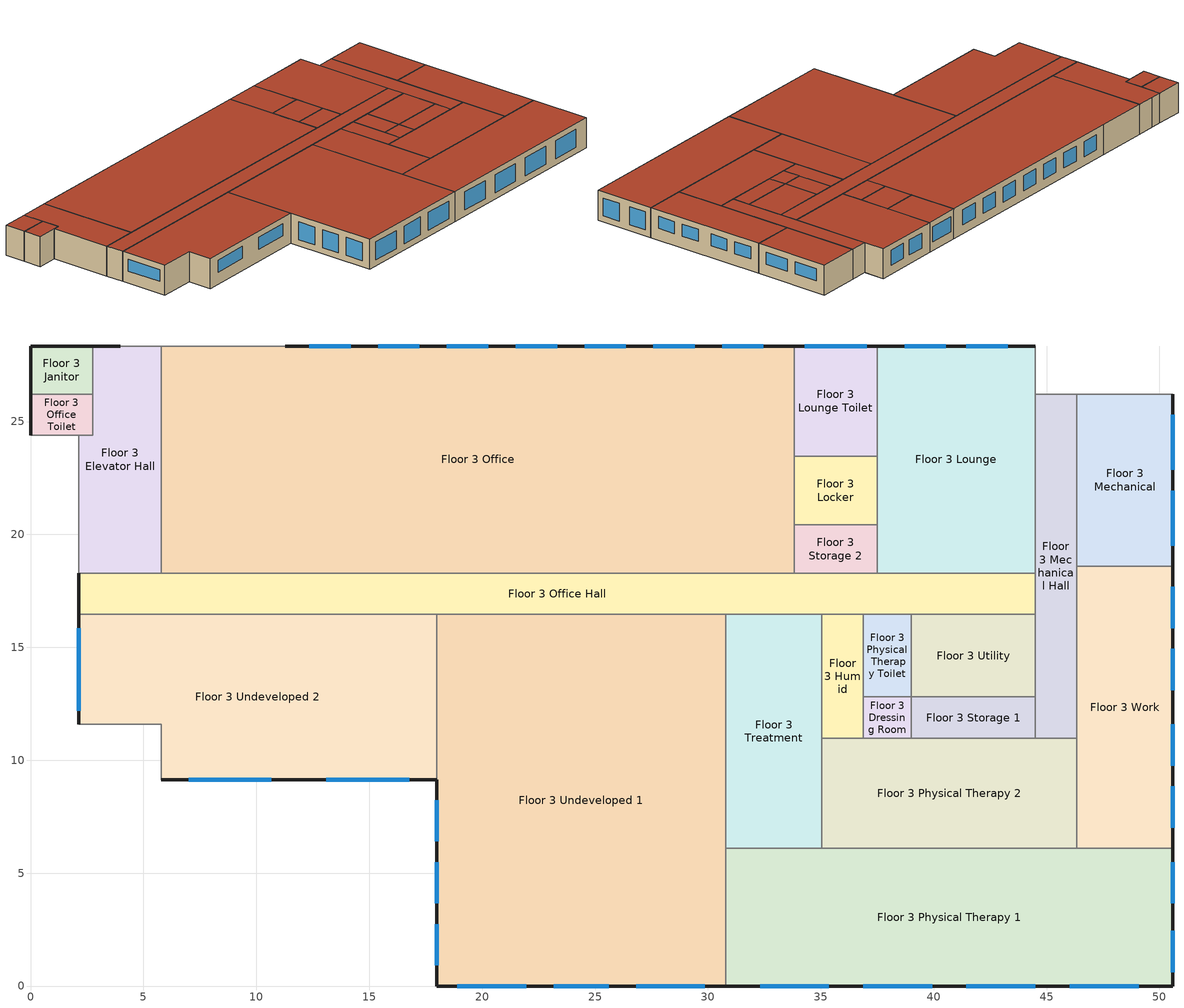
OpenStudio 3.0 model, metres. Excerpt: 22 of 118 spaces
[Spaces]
Floor 3 Dressing Room
 floor adiabatic (INT-FLOOR-TOPSIDE): 39.01,12.8 39.01,10.97 36.88,10.97 36.88,12.8 z6.1
 wall adiabatic (int-walls): 36.88,12.8 36.88,10.97 39.01,10.97 39.01,12.8 36.88,12.8 z6.1:9.14
 roof outside (IEAD Non-res Roof): 39.01,10.97 39.01,12.8 36.88,12.8 36.88,10.97 z9.14
Floor 3 Office Hall
 floor adiabatic (INT-FLOOR-TOPSIDE): 44.5,18.29 44.5,16.46 2.13,16.46 2.13,18.29 z6.1
 wall outside (Steel Frame Non-res Ext Wall): 2.13,18.29 2.13,16.46 z6.1:9.14
 wall adiabatic (int-walls): 2.13,16.46 44.5,16.46 44.5,18.29 2.13,18.29 z6.1:9.14
 roof outside (IEAD Non-res Roof): 44.5,16.46 44.5,18.29 2.13,18.29 2.13,16.46 z9.14
Floor 3 Lounge
 floor adiabatic (INT-FLOOR-TOPSIDE): 44.5,28.35 44.5,18.29 37.49,18.29 37.49,28.35 z6.1
 wall outside (Steel Frame Non-res Ext Wall): 44.5,28.35 37.49,28.35 z6.1:9.14
 wall adiabatic (int-walls): 37.49,28.35 37.49,18.29 44.5,18.29 44.5,26.21 z6.1:9.14
 wall to NE Stair (int-walls): 44.5,26.21 44.5,28.35 z6.1:9.14
 window (Window Non-res Fixed): 43.28,28.35 41.45,28.35 / 40.54,28.35 38.71,28.35 z7.01:8.53
 roof outside (IEAD Non-res Roof): 44.5,18.29 44.5,28.35 37.49,28.35 37.49,18.29 z9.14
Floor 3 Utility
 floor adiabatic (INT-FLOOR-TOPSIDE): 44.5,16.46 44.5,12.8 39.01,12.8 39.01,16.46 z6.1
 wall adiabatic (int-walls): 44.5,16.46 39.01,16.46 39.01,12.8 44.5,12.8 44.5,16.46 z6.1:9.14
 roof outside (IEAD Non-res Roof): 44.5,12.8 44.5,16.46 39.01,16.46 39.01,12.8 z9.14
Floor 3 Undeveloped 1
 floor adiabatic (INT-FLOOR-TOPSIDE): 30.78,16.46 30.78,0 17.98,0 17.98,16.46 z6.1
 wall outside (Steel Frame Non-res Ext Wall): 17.98,9.14 17.98,0 30.78,0 z6.1:9.14
 wall adiabatic (int-walls): 30.78,0 30.78,16.46 17.98,16.46 17.98,9.14 z6.1:9.14
 window (Window Non-res Fixed): 17.98,5.49 17.98,3.66 / 23.16,0 25.6,0 / 18.9,0 21.95,0 / 17.98,8.23 17.98,6.4 / 26.82,0 29.87,0 / 17.98,2.74 17.98,0.91 z6.71:8.53
 roof outside (IEAD Non-res Roof): 30.78,0 30.78,16.46 17.98,16.46 17.98,0 z9.14
Floor 3 Storage 1
 floor adiabatic (INT-FLOOR-TOPSIDE): 44.5,12.8 44.5,10.97 39.01,10.97 39.01,12.8 z6.1
 wall adiabatic (int-walls): 39.01,12.8 39.01,10.97 44.5,10.97 44.5,12.8 39.01,12.8 z6.1:9.14
 roof outside (IEAD Non-res Roof): 44.5,10.97 44.5,12.8 39.01,12.8 39.01,10.97 z9.14
Floor 3 Undeveloped 2
 floor adiabatic (INT-FLOOR-TOPSIDE): 17.98,16.46 17.98,9.14 5.79,9.14 5.79,11.58 2.13,11.58 2.13,16.46 z6.1
 wall outside (Steel Frame Non-res Ext Wall): 5.79,9.14 17.98,9.14 / 2.13,16.46 2.13,11.58 z6.1:9.14
 wall adiabatic (int-walls): 17.98,9.14 17.98,16.46 2.13,16.46 z6.1:9.14
 wall to SW Stair (int-walls): 2.13,11.58 5.79,11.58 5.79,9.14 z6.1:9.14
 window (Window Non-res Fixed): 13.11,9.14 16.76,9.14 / 2.13,15.85 2.13,12.19 / 7.01,9.14 10.67,9.14 z7.32:8.53
 roof outside (IEAD Non-res Roof): 17.98,9.14 17.98,16.46 2.13,16.46 2.13,11.58 5.79,11.58 5.79,9.14 z9.14
Floor 3 Janitor
 floor adiabatic (INT-FLOOR-TOPSIDE): 2.74,28.35 2.74,26.21 0,26.21 0,28.35 z6.1
 wall outside (Steel Frame Non-res Ext Wall): 2.74,28.35 0,28.35 0,26.21 z6.1:9.14
 wall adiabatic (int-walls): 0,26.21 2.74,26.21 2.74,28.35 z6.1:9.14
 roof outside (IEAD Non-res Roof): 2.74,26.21 2.74,28.35 0,28.35 0,26.21 z9.14
Floor 3 Mechanical
 floor adiabatic (INT-FLOOR-TOPSIDE): 50.6,26.21 50.6,18.59 46.33,18.59 46.33,26.21 z6.1
 wall outside (Steel Frame Non-res Ext Wall): 50.6,18.59 50.6,26.21 z6.1:9.14
 wall adiabatic (int-walls): 46.33,26.21 46.33,18.59 50.6,18.59 z6.1:9.14
 wall to NE Stair (int-walls): 50.6,26.21 46.33,26.21 z6.1:9.14
 window (Window Non-res Fixed): 50.6,19.51 50.6,21.95 / 50.6,22.86 50.6,25.3 z7.32:8.53
 roof outside (IEAD Non-res Roof): 50.6,18.59 50.6,26.21 46.33,26.21 46.33,18.59 z9.14
Floor 3 Storage 2
 floor adiabatic (INT-FLOOR-TOPSIDE): 37.49,20.42 37.49,18.29 33.83,18.29 33.83,20.42 z6.1
 wall adiabatic (int-walls): 37.49,20.42 33.83,20.42 33.83,18.29 37.49,18.29 37.49,20.42 z6.1:9.14
 roof outside (IEAD Non-res Roof): 37.49,18.29 37.49,20.42 33.83,20.42 33.83,18.29 z9.14
Floor 3 Elevator Hall
 floor adiabatic (INT-FLOOR-TOPSIDE): 5.79,28.35 5.79,18.29 2.13,18.29 2.13,24.38 2.74,24.38 2.74,28.35 z6.1
 wall outside (Steel Frame Non-res Ext Wall): 3.96,28.35 2.74,28.35 z6.1:9.14
 wall adiabatic (int-walls): 2.13,18.29 5.79,18.29 5.79,28.35 / 2.74,28.35 2.74,24.38 2.13,24.38 z6.1:9.14
 wall to NW Stair (int-walls): 5.79,28.35 3.96,28.35 z6.1:9.14
 wall to NW Elevator (int-walls): 2.13,24.38 2.13,18.29 z6.1:9.14
 roof outside (IEAD Non-res Roof): 5.79,18.29 5.79,28.35 2.74,28.35 2.74,24.38 2.13,24.38 2.13,18.29 z9.14
Floor 3 Humid
 floor adiabatic (INT-FLOOR-TOPSIDE): 36.88,16.46 36.88,10.97 35.05,10.97 35.05,16.46 z6.1
 wall adiabatic (int-walls): 35.05,16.46 35.05,10.97 36.88,10.97 36.88,16.46 35.05,16.46 z6.1:9.14
 roof outside (IEAD Non-res Roof): 36.88,10.97 36.88,16.46 35.05,16.46 35.05,10.97 z9.14
Floor 3 Treatment
 floor adiabatic (INT-FLOOR-TOPSIDE): 35.05,16.46 35.05,6.1 30.78,6.1 30.78,16.46 z6.1
 wall adiabatic (int-walls): 35.05,6.1 35.05,10.97 35.05,16.46 30.78,16.46 30.78,6.1 35.05,6.1 z6.1:9.14
 roof outside (IEAD Non-res Roof): 35.05,6.1 35.05,16.46 30.78,16.46 30.78,6.1 z9.14
Floor 3 Physical Therapy 2
 floor adiabatic (INT-FLOOR-TOPSIDE): 46.33,10.97 46.33,6.1 35.05,6.1 35.05,10.97 z6.1
 wall adiabatic (int-walls): 35.05,10.97 35.05,6.1 46.33,6.1 46.33,10.97 35.05,10.97 z6.1:9.14
 roof outside (IEAD Non-res Roof): 46.33,6.1 46.33,10.97 35.05,10.97 35.05,6.1 z9.14
Floor 3 Office
 floor adiabatic (INT-FLOOR-TOPSIDE): 33.83,28.35 33.83,18.29 5.79,18.29 5.79,28.35 z6.1
 wall outside (Steel Frame Non-res Ext Wall): 33.83,28.35 11.28,28.35 z6.1:9.14
 wall adiabatic (int-walls): 5.79,28.35 5.79,18.29 33.83,18.29 33.83,28.35 z6.1:9.14
 wall to NW Stair (int-walls): 11.28,28.35 5.79,28.35 z6.1:9.14
 window (Window Non-res Fixed): 17.22,28.35 15.39,28.35 / 26.37,28.35 24.54,28.35 / 14.17,28.35 12.34,28.35 / 32.46,28.35 30.63,28.35 / 29.41,28.35 27.58,28.35 / 20.27,28.35 18.44,28.35 / 23.32,28.35 21.49,28.35 z7.01:8.53
 roof outside (IEAD Non-res Roof): 33.83,18.29 33.83,28.35 5.79,28.35 5.79,18.29 z9.14
Floor 3 Mechanical Hall
 floor adiabatic (INT-FLOOR-TOPSIDE): 46.33,26.21 46.33,10.97 44.5,10.97 44.5,26.21 z6.1
 wall adiabatic (int-walls): 44.5,26.21 44.5,10.97 46.33,10.97 46.33,26.21 z6.1:9.14
 wall to NE Stair (int-walls): 46.33,26.21 44.5,26.21 z6.1:9.14
 roof outside (IEAD Non-res Roof): 46.33,10.97 46.33,26.21 44.5,26.21 44.5,10.97 z9.14
Floor 3 Work
 floor adiabatic (INT-FLOOR-TOPSIDE): 50.6,18.59 50.6,6.1 46.33,6.1 46.33,18.59 z6.1
 wall outside (Steel Frame Non-res Ext Wall): 50.6,6.1 50.6,18.59 z6.1:9.14
 wall adiabatic (int-walls): 50.6,18.59 46.33,18.59 46.33,6.1 50.6,6.1 z6.1:9.14
 window (Window Non-res Fixed): 50.6,9.75 50.6,11.58 / 50.6,15.85 50.6,17.68 / 50.6,13.11 50.6,14.94 / 50.6,7.01 50.6,8.84 z7.32:8.53
 roof outside (IEAD Non-res Roof): 50.6,6.1 50.6,18.59 46.33,18.59 46.33,6.1 z9.14
Floor 3 Physical Therapy 1
 floor adiabatic (INT-FLOOR-TOPSIDE): 50.6,6.1 50.6,0 30.78,0 30.78,6.1 z6.1
 wall outside (Steel Frame Non-res Ext Wall): 30.78,0 50.6,0 50.6,6.1 z6.1:9.14
 wall adiabatic (int-walls): 50.6,6.1 30.78,6.1 30.78,0 z6.1:9.14
 window (Window Non-res Fixed): 36.88,0 39.93,0 / 32.31,0 35.36,0 / 46.02,0 49.07,0 / 50.6,0.61 50.6,2.44 / 41.45,0 44.5,0 / 50.6,3.66 50.6,5.49 z6.71:8.53
 roof outside (IEAD Non-res Roof): 50.6,0 50.6,6.1 30.78,6.1 30.78,0 z9.14
Floor 3 Physical Therapy Toilet
 floor adiabatic (INT-FLOOR-TOPSIDE): 39.01,16.46 39.01,12.8 36.88,12.8 36.88,16.46 z6.1
 wall adiabatic (int-walls): 39.01,12.8 39.01,16.46 36.88,16.46 36.88,12.8 39.01,12.8 z6.1:9.14
 roof outside (IEAD Non-res Roof): 39.01,12.8 39.01,16.46 36.88,16.46 36.88,12.8 z9.14
Floor 3 Office Toilet
 floor adiabatic (INT-FLOOR-TOPSIDE): 2.74,26.21 2.74,24.38 0,24.38 0,26.21 z6.1
 wall outside (Steel Frame Non-res Ext Wall): 0,26.21 0,24.38 z6.1:9.14
 wall adiabatic (int-walls): 2.13,24.38 2.74,24.38 2.74,26.21 0,26.21 z6.1:9.14
 wall to NW Elevator (int-walls): 0,24.38 2.13,24.38 z6.1:9.14
 roof outside (IEAD Non-res Roof): 2.74,24.38 2.74,26.21 0,26.21 0,24.38 z9.14
Floor 3 Lounge Toilet
 floor adiabatic (INT-FLOOR-TOPSIDE): 37.49,28.35 37.49,23.47 33.83,23.47 33.83,28.35 z6.1
 wall outside (Steel Frame Non-res Ext Wall): 37.49,28.35 33.83,28.35 z6.1:9.14
 wall adiabatic (int-walls): 33.83,28.35 33.83,23.47 37.49,23.47 37.49,28.35 z6.1:9.14
 window (Window Non-res Fixed): 37.03,28.35 34.29,28.35 z7.01:8.53
 roof outside (IEAD Non-res Roof): 37.49,23.47 37.49,28.35 33.83,28.35 33.83,23.47 z9.14
Floor 3 Locker
 floor adiabatic (INT-FLOOR-TOPSIDE): 37.49,23.47 37.49,20.42 33.83,20.42 33.83,23.47 z6.1
 wall adiabatic (int-walls): 33.83,23.47 33.83,20.42 37.49,20.42 37.49,23.47 33.83,23.47 z6.1:9.14
 roof outside (IEAD Non-res Roof): 37.49,20.42 37.49,23.47 33.83,23.47 33.83,20.42 z9.14
[Site]
USA IL-CHICAGO-OHARE: Latitude {deg}=41.77; Longitude {deg}=-87.75; Time Zone {hr}=-6; Elevation {m}=190; Terrain=City
[Building]
Ref Bldg OutPatient New2004_v1.3_5.0: North Axis {deg}=0
[SizingPeriod:DesignDay] Barometric Pressure {Pa}=99063; Rain Indicator=0; Snow Indicator=0; Day of Month=21; Daylight Saving Time Indicator=0; Humidity Indicating Type=Wetbulb; Solar Model Indicator=ASHRAEClearSky
Name | Maximum Dry-Bulb Temperature {C} | Daily Dry-Bulb Temperature Range {deltaC} | Humidity Indicating Conditions at Maximum Dry-Bulb | Wind Speed {m/s} | Wind Direction {deg} | Sky Clearness | Month | Day Type
CHICAGO Ann Htg 99.6% Condns DB | -20.6 | 0 | -20.6 | 4.9 | 270 | 0 | 1 | WinterDesignDay
CHICAGO Ann Clg .4% Condns WB=>MDB | 31.2 | 10.7 | 25.5 | 5.3 | 230 | 1 | 7 | SummerDesignDay
[ClimateZones]
Climate Zone Institution Name 1=ASHRAE; Climate Zone Document Name 1=ANSI/ASHRAE Standard 169; Climate Zone Document Year 1=2006; Climate Zone Institution Name 2=CEC; Climate Zone Document Name 2=California Climate Zone Descriptions; Climate Zone Document Year 2=1995
[Construction]
Steel Frame Non-res Ext Wall: Wood Siding, Steel Frame NonRes Wall Insulation, 1/2IN Gypsum
int-walls: 1/2IN Gypsum, 1/2IN Gypsum
IEAD Non-res Roof: Roof Membrane, IEAD NonRes Roof Insulation, Metal Decking
INT-FLOOR-TOPSIDE: MAT-CC05 4 HW CONCRETE, CP02 CARPET PAD
Window Non-res Fixed: NonRes Fixed Assembly Window
InteriorFurnishings: Std Wood 6inch
[Material] Thermal Absorptance=0.9
Name | Roughness | Thickness {m} | Conductivity {W/m-K} | Density {kg/m3} | Specific Heat {J/kg-K} | Solar Absorptance | Visible Absorptance
Wood Siding | MediumSmooth | 0.01 | 0.11 | 544.62 | 1210 | 0.78 | 0.78
Steel Frame NonRes Wall Insulation | MediumRough | 0.0870565 | 0.049 | 265 | 836.8 | 0.7 | 0.7
1/2IN Gypsum | Smooth | 0.0127 | 0.16 | 784.9 | 830 | 0.92 | 0.92
Roof Membrane | VeryRough | 0.0095 | 0.16 | 1121.29 | 1460 | 0.7 | 0.7
IEAD NonRes Roof Insulation | MediumRough | 0.127339 | 0.049 | 265 | 836.8 | 0.7 | 0.7
Metal Decking | MediumSmooth | 0.0015 | 45.006 | 7680 | 418.4 | 0.7 | 0.3
MAT-CC05 4 HW CONCRETE | Rough | 0.1016 | 1.311 | 2240 | 836.8 | 0.7 | 0.7
Std Wood 6inch | MediumSmooth | 0.15 | 0.12 | 540 | 1210 | 0.7 | 0.7
[Material:NoMass]
CP02 CARPET PAD: Roughness=VeryRough; Thermal Resistance {m2-K/W}=0.2165; Thermal Absorptance=0.9; Solar Absorptance=0.7; Visible Absorptance=0.8
[WindowMaterial:SimpleGlazingSystem]
NonRes Fixed Assembly Window: U-Factor {W/m2-K}=3.23646; Solar Heat Gain Coefficient=0.39
[ThermalZone] Multiplier=1; Use Ideal Air Loads=No
Name | Thermostat
Floor 3 Physical Therapy 1 Thermal Zone | ThermostatSetpoint:DualSetpoint #1
Floor 3 Dressing Room Thermal Zone | ThermostatSetpoint:DualSetpoint #3
Floor 3 Office Hall Thermal Zone | ThermostatSetpoint:DualSetpoint #17
Floor 3 Lounge Thermal Zone | ThermostatSetpoint:DualSetpoint #35
Floor 3 Elevator Hall Thermal Zone | ThermostatSetpoint:DualSetpoint #77
Floor 3 Humid Thermal Zone | ThermostatSetpoint:DualSetpoint #78
Floor 3 Janitor Thermal Zone; Floor 3 Lounge Toilet Thermal Zone; Floor 3 Mechanical Thermal Zone; Floor 3 Office Toilet Thermal Zone; Floor 3 Physical Therapy Toilet Thermal Zone; Floor 3 Storage 1 Thermal Zone; Floor 3 Storage 2 Thermal Zone; Floor 3 Undeveloped 1 Thermal Zone; Floor 3 Undeveloped 2 Thermal Zone; Floor 3 Utility Thermal Zone
Floor 3 Locker Thermal Zone | ThermostatSetpoint:DualSetpoint #79
Floor 3 Mechanical Hall Thermal Zone | ThermostatSetpoint:DualSetpoint #80
Floor 3 Office Thermal Zone | ThermostatSetpoint:DualSetpoint #81
Floor 3 Physical Therapy 2 Thermal Zone | ThermostatSetpoint:DualSetpoint #82
Floor 3 Treatment Thermal Zone | ThermostatSetpoint:DualSetpoint #83
Floor 3 Work Thermal Zone | ThermostatSetpoint:DualSetpoint #84
[Space] Part of Total Floor Area=Yes
Name | Thermal Zone | Design Specification Outdoor Air Object
Floor 3 Physical Therapy 1 | Floor 3 Physical Therapy 1 Thermal Zone | SZ DSOA Floor 3 Physical Therapy 1
Floor 3 Dressing Room | Floor 3 Dressing Room Thermal Zone | SZ DSOA Floor 3 Dressing Room
Floor 3 Office Hall | Floor 3 Office Hall Thermal Zone | SZ DSOA Floor 3 Office Hall
Floor 3 Lounge | Floor 3 Lounge Thermal Zone | SZ DSOA Floor 3 Lounge
Floor 3 Elevator Hall | Floor 3 Elevator Hall Thermal Zone | SZ DSOA Floor 3 Elevator Hall
Floor 3 Humid | Floor 3 Humid Thermal Zone | SZ DSOA Floor 3 Humid
Floor 3 Janitor | Floor 3 Janitor Thermal Zone
Floor 3 Locker | Floor 3 Locker Thermal Zone | SZ DSOA Floor 3 Locker
Floor 3 Lounge Toilet | Floor 3 Lounge Toilet Thermal Zone
Floor 3 Mechanical | Floor 3 Mechanical Thermal Zone
Floor 3 Mechanical Hall | Floor 3 Mechanical Hall Thermal Zone | SZ DSOA Floor 3 Mechanical Hall
Floor 3 Office | Floor 3 Office Thermal Zone | SZ DSOA Floor 3 Office
Floor 3 Office Toilet | Floor 3 Office Toilet Thermal Zone
Floor 3 Physical Therapy 2 | Floor 3 Physical Therapy 2 Thermal Zone | SZ DSOA Floor 3 Physical Therapy 2
Floor 3 Physical Therapy Toilet | Floor 3 Physical Therapy Toilet Thermal Zone
Floor 3 Storage 1 | Floor 3 Storage 1 Thermal Zone
Floor 3 Storage 2 | Floor 3 Storage 2 Thermal Zone
Floor 3 Treatment | Floor 3 Treatment Thermal Zone | SZ DSOA Floor 3 Treatment
Floor 3 Undeveloped 1 | Floor 3 Undeveloped 1 Thermal Zone
Floor 3 Undeveloped 2 | Floor 3 Undeveloped 2 Thermal Zone
Floor 3 Utility | Floor 3 Utility Thermal Zone
Floor 3 Work | Floor 3 Work Thermal Zone | SZ DSOA Floor 3 Work
[ThermostatSetpoint:DualSetpoint] Heating Setpoint Temperature Schedule=HTGSETP_SCH; Cooling Setpoint Temperature Schedule=CLGSETP_SCH
ThermostatSetpoint:DualSetpoint #1; ThermostatSetpoint:DualSetpoint #3; ThermostatSetpoint:DualSetpoint #17; ThermostatSetpoint:DualSetpoint #35; ThermostatSetpoint:DualSetpoint #77; ThermostatSetpoint:DualSetpoint #78; ThermostatSetpoint:DualSetpoint #79; ThermostatSetpoint:DualSetpoint #80; ThermostatSetpoint:DualSetpoint #81; ThermostatSetpoint:DualSetpoint #82; ThermostatSetpoint:DualSetpoint #83; ThermostatSetpoint:DualSetpoint #84
[Lights:Definition] Design Level Calculation Method=Watts/Area; Fraction Radiant=0.7; Fraction Visible=0.2; Return Air Fraction=0; Return Air Fraction Calculated from Plenum Temperature=No
Name | Watts per Space Floor Area {W/m2}
Floor 3 Physical Therapy 1_Lights Definition; Floor 3 Janitor_Lights Definition; Floor 3 Lounge Toilet_Lights Definition; Floor 3 Mechanical_Lights Definition; Floor 3 Office Toilet_Lights Definition; Floor 3 Physical Therapy 2_Lights Definition; Floor 3 Physical Therapy Toilet_Lights Definition; Floor 3 Storage 1_Lights Definition; Floor 3 Storage 2_Lights Definition; Floor 3 Utility_Lights Definition | 9.69
Floor 3 Locker_Lights Definition; Floor 3 Lounge_Lights Definition | 8.61
Floor 3 Dressing Room_Lights Definition; Floor 3 Humid_Lights Definition; Floor 3 Office_Lights Definition; Floor 3 Work_Lights Definition | 11.84
Floor 3 Elevator Hall_Lights Definition; Floor 3 Mechanical Hall_Lights Definition; Floor 3 Office Hall_Lights Definition | 10.76
Floor 3 Treatment_Lights Definition | 16.15
[Lights] Schedule=BLDG_LIGHT_SCH; Fraction Replaceable=1
Name | Lights Definition | Space or SpaceType
Floor 3 Physical Therapy 1_Lights | Floor 3 Physical Therapy 1_Lights Definition | Floor 3 Physical Therapy 1
Floor 3 Locker_Lights | Floor 3 Locker_Lights Definition | Floor 3 Locker
Floor 3 Dressing Room_Lights | Floor 3 Dressing Room_Lights Definition | Floor 3 Dressing Room
Floor 3 Elevator Hall_Lights | Floor 3 Elevator Hall_Lights Definition | Floor 3 Elevator Hall
Floor 3 Humid_Lights | Floor 3 Humid_Lights Definition | Floor 3 Humid
Floor 3 Janitor_Lights | Floor 3 Janitor_Lights Definition | Floor 3 Janitor
Floor 3 Lounge Toilet_Lights | Floor 3 Lounge Toilet_Lights Definition | Floor 3 Lounge Toilet
Floor 3 Lounge_Lights | Floor 3 Lounge_Lights Definition | Floor 3 Lounge
Floor 3 Mechanical Hall_Lights | Floor 3 Mechanical Hall_Lights Definition | Floor 3 Mechanical Hall
Floor 3 Mechanical_Lights | Floor 3 Mechanical_Lights Definition | Floor 3 Mechanical
Floor 3 Office Hall_Lights | Floor 3 Office Hall_Lights Definition | Floor 3 Office Hall
Floor 3 Office Toilet_Lights | Floor 3 Office Toilet_Lights Definition | Floor 3 Office Toilet
Floor 3 Office_Lights | Floor 3 Office_Lights Definition | Floor 3 Office
Floor 3 Physical Therapy 2_Lights | Floor 3 Physical Therapy 2_Lights Definition | Floor 3 Physical Therapy 2
Floor 3 Physical Therapy Toilet_Lights | Floor 3 Physical Therapy Toilet_Lights Definition | Floor 3 Physical Therapy Toilet
Floor 3 Storage 1_Lights | Floor 3 Storage 1_Lights Definition | Floor 3 Storage 1
Floor 3 Storage 2_Lights | Floor 3 Storage 2_Lights Definition | Floor 3 Storage 2
Floor 3 Treatment_Lights | Floor 3 Treatment_Lights Definition | Floor 3 Treatment
Floor 3 Utility_Lights | Floor 3 Utility_Lights Definition | Floor 3 Utility
Floor 3 Work_Lights | Floor 3 Work_Lights Definition | Floor 3 Work
[DesignSpecification:OutdoorAir]
Name | Outdoor Air Flow per Person {m3/s-person} | Outdoor Air Flow per Floor Area {m3/s-m2}
SZ DSOA Floor 3 Dressing Room; SZ DSOA Floor 3 Humid; SZ DSOA Floor 3 Office; SZ DSOA Floor 3 Work | 0.01
SZ DSOA Floor 3 Elevator Hall; SZ DSOA Floor 3 Mechanical Hall; SZ DSOA Floor 3 Office Hall |  | 0.000254
SZ DSOA Floor 3 Locker; SZ DSOA Floor 3 Lounge; SZ DSOA Floor 3 Physical Therapy 1; SZ DSOA Floor 3 Physical Therapy 2 | 0.007079
SZ DSOA Floor 3 Treatment |  | 0.001524
[InternalMass:Definition] Construction=InteriorFurnishings; Design Level Calculation Method=SurfaceArea
Name | Surface Area {m2}
Floor 3 Physical Therapy Toilet Internal Mass Definition; Floor 3 Storage 2 Internal Mass Definition | 15.6077
Floor 3 Dressing Room Internal Mass Definition | 7.8039
Floor 3 Elevator Hall Internal Mass Definition | 68.7482
Floor 3 Humid Internal Mass Definition; Floor 3 Storage 1 Internal Mass Definition | 20.0671
Floor 3 Janitor Internal Mass Definition | 11.7058
Floor 3 Locker Internal Mass Definition | 22.2967
Floor 3 Lounge Internal Mass Definition | 141.0268
Floor 3 Lounge Toilet Internal Mass Definition | 35.6748
Floor 3 Mechanical Hall Internal Mass Definition | 55.7418
Floor 3 Mechanical Internal Mass Definition | 65.0321
Floor 3 Office Hall Internal Mass Definition | 154.9623
Floor 3 Office Internal Mass Definition | 564.1073
Floor 3 Office Toilet Internal Mass Definition | 10.0335
Floor 3 Physical Therapy 1 Internal Mass Definition | 241.5479
Floor 3 Physical Therapy 2 Internal Mass Definition | 109.9972
Floor 3 Treatment Internal Mass Definition | 88.4437
Floor 3 Undeveloped 1 Internal Mass Definition | 421.4082
Floor 3 Undeveloped 2 Internal Mass Definition | 214.0486
Floor 3 Utility Internal Mass Definition | 40.1341
Floor 3 Work Internal Mass Definition | 106.6527
[InternalMass] Multiplier=1
Name | Internal Mass Definition | Space or SpaceType
Floor 3 Physical Therapy Toilet Internal Mass | Floor 3 Physical Therapy Toilet Internal Mass Definition | Floor 3 Physical Therapy Toilet
Floor 3 Dressing Room Internal Mass | Floor 3 Dressing Room Internal Mass Definition | Floor 3 Dressing Room
Floor 3 Elevator Hall Internal Mass | Floor 3 Elevator Hall Internal Mass Definition | Floor 3 Elevator Hall
Floor 3 Humid Internal Mass | Floor 3 Humid Internal Mass Definition | Floor 3 Humid
Floor 3 Janitor Internal Mass | Floor 3 Janitor Internal Mass Definition | Floor 3 Janitor
Floor 3 Locker Internal Mass | Floor 3 Locker Internal Mass Definition | Floor 3 Locker
Floor 3 Lounge Internal Mass | Floor 3 Lounge Internal Mass Definition | Floor 3 Lounge
Floor 3 Lounge Toilet Internal Mass | Floor 3 Lounge Toilet Internal Mass Definition | Floor 3 Lounge Toilet
Floor 3 Mechanical Hall Internal Mass | Floor 3 Mechanical Hall Internal Mass Definition | Floor 3 Mechanical Hall
Floor 3 Mechanical Internal Mass | Floor 3 Mechanical Internal Mass Definition | Floor 3 Mechanical
Floor 3 Office Hall Internal Mass | Floor 3 Office Hall Internal Mass Definition | Floor 3 Office Hall
Floor 3 Office Internal Mass | Floor 3 Office Internal Mass Definition | Floor 3 Office
Floor 3 Office Toilet Internal Mass | Floor 3 Office Toilet Internal Mass Definition | Floor 3 Office Toilet
Floor 3 Physical Therapy 1 Internal Mass | Floor 3 Physical Therapy 1 Internal Mass Definition | Floor 3 Physical Therapy 1
Floor 3 Physical Therapy 2 Internal Mass | Floor 3 Physical Therapy 2 Internal Mass Definition | Floor 3 Physical Therapy 2
Floor 3 Storage 1 Internal Mass | Floor 3 Storage 1 Internal Mass Definition | Floor 3 Storage 1
Floor 3 Storage 2 Internal Mass | Floor 3 Storage 2 Internal Mass Definition | Floor 3 Storage 2
Floor 3 Treatment Internal Mass | Floor 3 Treatment Internal Mass Definition | Floor 3 Treatment
Floor 3 Undeveloped 1 Internal Mass | Floor 3 Undeveloped 1 Internal Mass Definition | Floor 3 Undeveloped 1
Floor 3 Undeveloped 2 Internal Mass | Floor 3 Undeveloped 2 Internal Mass Definition | Floor 3 Undeveloped 2
Floor 3 Utility Internal Mass | Floor 3 Utility Internal Mass Definition | Floor 3 Utility
Floor 3 Work Internal Mass | Floor 3 Work Internal Mass Definition | Floor 3 Work
[ElectricEquipment:Definition] Fraction Latent=0
Name | Design Level Calculation Method | Watts per Space Floor Area {W/m2} | Fraction Radiant | Fraction Lost | Design Level {W}
Floor 3 Locker_PlugMisc_Equip Definition; Floor 3 Lounge_PlugMisc_Equip Definition | Watts/Area | 32.29 | 0.5 | 0
Floor 3 Dressing Room_PlugMisc_Equip Definition; Floor 3 Humid_PlugMisc_Equip Definition; Floor 3 Office_PlugMisc_Equip Definition; Floor 3 Treatment_PlugMisc_Equip Definition; Floor 3 Work_PlugMisc_Equip Definition | Watts/Area | 11.84 | 0.5 | 0
Floor 3 Elevator Hall_PlugMisc_Equip Definition; Floor 3 Mechanical Hall_PlugMisc_Equip Definition; Floor 3 Office Hall_PlugMisc_Equip Definition | Watts/Area | 4.31 | 0.5 | 0
Floor 3 Lounge Toilet_PlugMisc_Equip Definition; Floor 3 Office Toilet_PlugMisc_Equip Definition; Floor 3 Physical Therapy Toilet_PlugMisc_Equip Definition | Watts/Area | 4.31 | 0.3 | 0.7
Floor 3 Lounge Toilet_ZoneExhaustFans Definition | EquipmentLevel |  | 0 | 1 | 55.8506
Floor 3 Mechanical_PlugMisc_Equip Definition | Watts/Area | 53.82 | 0.3 | 0.7
Floor 3 Office Toilet_ZoneExhaustFans Definition | EquipmentLevel |  | 0 | 1 | 15.7101
Floor 3 Physical Therapy 1_PlugMisc_Equip Definition; Floor 3 Physical Therapy 2_PlugMisc_Equip Definition | Watts/Area | 16.15 | 0.5 | 0
Floor 3 Physical Therapy Toilet_ZoneExhaustFans Definition | EquipmentLevel |  | 0 | 1 | 24.4342
Floor 3 Utility_PlugMisc_Equip Definition | Watts/Area | 1.08 | 0.3 | 0.7
[ElectricEquipment]
Name | Electric Equipment Definition | Space or SpaceType | Schedule
Floor 3 Locker_PlugMisc_Equip | Floor 3 Locker_PlugMisc_Equip Definition | Floor 3 Locker | BLDG_EQUIP_SCH
Floor 3 Dressing Room_PlugMisc_Equip | Floor 3 Dressing Room_PlugMisc_Equip Definition | Floor 3 Dressing Room | BLDG_EQUIP_SCH
Floor 3 Elevator Hall_PlugMisc_Equip | Floor 3 Elevator Hall_PlugMisc_Equip Definition | Floor 3 Elevator Hall | BLDG_EQUIP_SCH
Floor 3 Humid_PlugMisc_Equip | Floor 3 Humid_PlugMisc_Equip Definition | Floor 3 Humid | BLDG_EQUIP_SCH
Floor 3 Lounge Toilet_PlugMisc_Equip | Floor 3 Lounge Toilet_PlugMisc_Equip Definition | Floor 3 Lounge Toilet | BLDG_EQUIP_SCH
Floor 3 Lounge Toilet_ZoneExhaustFans | Floor 3 Lounge Toilet_ZoneExhaustFans Definition | Floor 3 Lounge Toilet | AHU-2_Fan_Sch
Floor 3 Lounge_PlugMisc_Equip | Floor 3 Lounge_PlugMisc_Equip Definition | Floor 3 Lounge | BLDG_EQUIP_SCH
Floor 3 Mechanical Hall_PlugMisc_Equip | Floor 3 Mechanical Hall_PlugMisc_Equip Definition | Floor 3 Mechanical Hall | BLDG_EQUIP_SCH
Floor 3 Mechanical_PlugMisc_Equip | Floor 3 Mechanical_PlugMisc_Equip Definition | Floor 3 Mechanical | BLDG_EQUIP_SCH
Floor 3 Office Hall_PlugMisc_Equip | Floor 3 Office Hall_PlugMisc_Equip Definition | Floor 3 Office Hall | BLDG_EQUIP_SCH
Floor 3 Office Toilet_PlugMisc_Equip | Floor 3 Office Toilet_PlugMisc_Equip Definition | Floor 3 Office Toilet | BLDG_EQUIP_SCH
Floor 3 Office Toilet_ZoneExhaustFans | Floor 3 Office Toilet_ZoneExhaustFans Definition | Floor 3 Office Toilet | AHU-2_Fan_Sch
Floor 3 Office_PlugMisc_Equip | Floor 3 Office_PlugMisc_Equip Definition | Floor 3 Office | BLDG_EQUIP_SCH
Floor 3 Physical Therapy 1_PlugMisc_Equip | Floor 3 Physical Therapy 1_PlugMisc_Equip Definition | Floor 3 Physical Therapy 1 | BLDG_EQUIP_SCH
Floor 3 Physical Therapy 2_PlugMisc_Equip | Floor 3 Physical Therapy 2_PlugMisc_Equip Definition | Floor 3 Physical Therapy 2 | BLDG_EQUIP_SCH
Floor 3 Physical Therapy Toilet_PlugMisc_Equip | Floor 3 Physical Therapy Toilet_PlugMisc_Equip Definition | Floor 3 Physical Therapy Toilet | BLDG_EQUIP_SCH
Floor 3 Physical Therapy Toilet_ZoneExhaustFans | Floor 3 Physical Therapy Toilet_ZoneExhaustFans Definition | Floor 3 Physical Therapy Toilet | AHU-2_Fan_Sch
Floor 3 Treatment_PlugMisc_Equip | Floor 3 Treatment_PlugMisc_Equip Definition | Floor 3 Treatment | BLDG_EQUIP_SCH
Floor 3 Utility_PlugMisc_Equip | Floor 3 Utility_PlugMisc_Equip Definition | Floor 3 Utility | BLDG_EQUIP_SCH
Floor 3 Work_PlugMisc_Equip | Floor 3 Work_PlugMisc_Equip Definition | Floor 3 Work | BLDG_EQUIP_SCH
[SpaceInfiltration:DesignFlowRate] Schedule=INFIL_SCH; Design Flow Rate Calculation Method=Flow/ExteriorWallArea; Flow per Exterior Surface Area {m3/s-m2}=0.000302; Constant Term Coefficient=1; Temperature Term Coefficient=0; Velocity Term Coefficient=0; Velocity Squared Term Coefficient=0
Name | Space or SpaceType
Floor 3 Work_Infiltration | Floor 3 Work
Floor 3 Elevator Hall_Infiltration | Floor 3 Elevator Hall
Floor 3 Janitor_Infiltration | Floor 3 Janitor
Floor 3 Lounge Toilet_Infiltration | Floor 3 Lounge Toilet
Floor 3 Lounge_Infiltration | Floor 3 Lounge
Floor 3 Mechanical_Infiltration | Floor 3 Mechanical
Floor 3 Office_Infiltration | Floor 3 Office
Floor 3 Office Hall_Infiltration | Floor 3 Office Hall
Floor 3 Office Toilet_Infiltration | Floor 3 Office Toilet
Floor 3 Physical Therapy 1_Infiltration | Floor 3 Physical Therapy 1
Floor 3 Undeveloped 1_Infiltration | Floor 3 Undeveloped 1
Floor 3 Undeveloped 2_Infiltration | Floor 3 Undeveloped 2
[People:Definition] Number of People Calculation Method=Area/Person; Fraction Radiant=0.3; Enable ASHRAE 55 Comfort Warnings=No; Mean Radiant Temperature Calculation Type=ZoneAveraged; Thermal Comfort Model Type 1=FANGER
Name | Space Floor Area per Person {m2/person}
Floor 3 Dressing Room People Definition; Floor 3 Humid People Definition; Floor 3 Office People Definition; Floor 3 Work People Definition | 20
Floor 3 Locker People Definition; Floor 3 Lounge People Definition | 6.67
Floor 3 Physical Therapy 1 People Definition; Floor 3 Physical Therapy 2 People Definition; Floor 3 Treatment People Definition | 5
[People] Number of People Schedule=BLDG_OCC_SCH; Activity Level Schedule=ACTIVITY_SCH; Work Efficiency Schedule=WORK_EFF_SCH; Clothing Insulation Schedule=CLOTHING_SCH; Air Velocity Schedule=AIR_VELO_SCH; Multiplier=1
Name | People Definition | Space or SpaceType
Floor 3 Dressing Room People | Floor 3 Dressing Room People Definition | Floor 3 Dressing Room
Floor 3 Humid People | Floor 3 Humid People Definition | Floor 3 Humid
Floor 3 Locker People | Floor 3 Locker People Definition | Floor 3 Locker
Floor 3 Lounge People | Floor 3 Lounge People Definition | Floor 3 Lounge
Floor 3 Office People | Floor 3 Office People Definition | Floor 3 Office
Floor 3 Physical Therapy 1 People | Floor 3 Physical Therapy 1 People Definition | Floor 3 Physical Therapy 1
Floor 3 Physical Therapy 2 People | Floor 3 Physical Therapy 2 People Definition | Floor 3 Physical Therapy 2
Floor 3 Treatment People | Floor 3 Treatment People Definition | Floor 3 Treatment
Floor 3 Work People | Floor 3 Work People Definition | Floor 3 Work
[Exterior:Lights:Definition]
Exterior Facade Lighting Definition: Design Level {W}=14095
[Exterior:Lights]
Exterior Facade Lighting: Exterior Lights Definition=Exterior Facade Lighting Definition; Schedule=ALWAYS_ON; Control Option=AstronomicalClock
[Schedule:Compact]
HTGSETP_SCH: Through: 12/31, For: Weekdays SummerDesignDay, Until: 05:00, 18.3, Until: 18:00, 21.1, Until: 24:00, 18.3, For: Saturdays WinterDesignDay, Until: 07:00, 18.3, Until: 15:00, 21.1, Until: 24:00, 18.3, For: AllOtherDays, Until: 24:00, 18.3
CLGSETP_SCH: Through: 12/31, For: Weekdays SummerDesignDay, Until: 05:00, 25, Until: 18:00, 22.2, Until: 24:00, 25, For: Saturdays WinterDesignDay, Until: 07:00, 25, Until: 15:00, 22.2, Until: 24:00, 25, For: AllOtherDays, Until: 24:00, 25
BLDG_LIGHT_SCH: Through: 12/31, For: Weekdays SummerDesignDay, Until: 04:00, 0.1, Until: 06:00, 0.3, Until: 07:00, 0.6, Until: 18:00, 0.9, Until: 20:00, 0.6, Until: 22:00, 0.3, Until: 24:00, 0.1, For: Saturday, Until: 07:00, 0.1, Until: 09:00, 0.3, Until: 15:00, 0.4, Until: 20:00, 0.3, Until: 24:00, 0.1, For: AllOtherDays, Until: 08:00, 0.05, Until: 17:00, 0.1, Until: 24:00, 0.05
ALWAYS_ON: Through: 12/31, For: AllDays, Until: 24:00, 1
BLDG_EQUIP_SCH: Through: 12/31, For: Weekdays SummerDesignDay, Until: 04:00, 0.3, Until: 06:00, 0.5, Until: 18:00, 1, Until: 20:00, 0.5, Until: 24:00, 0.3, For: Saturday, Until: 07:00, 0.3, Until: 09:00, 0.5, Until: 15:00, 0.8, Until: 20:00, 0.5, Until: 24:00, 0.3, For: AllOtherDays, Until: 08:00, 0.3, Until: 17:00, 0.5, Until: 24:00, 0.3
INFIL_SCH: Through: 12/31, For: SummerDesignDay WinterDesignDay, Until: 24:00, 1, For: AllOtherDays, Until: 24:00, 0.5
BLDG_OCC_SCH: Through: 12/31, For: Weekdays SummerDesignDay, Until: 04:00, 0.05, Until: 06:00, 0.2, Until: 07:00, 0.5, Until: 18:00, 0.9, Until: 20:00, 0.5, Until: 22:00, 0.2, Until: 24:00, 0.05, For: Saturday, Until: 07:00, 0.05, Until: 09:00, 0.2, Until: 15:00, 0.3, Until: 20:00, 0.2, Until: 24:00, 0.05, For: AllOtherDays, Until: 08:00, 0, Until: 17:00, 0.05, Until: 24:00, 0
ACTIVITY_SCH: Through: 12/31, For: AllDays, Until: 24:00, 120
WORK_EFF_SCH: Through: 12/31, For: AllDays, Until: 24:00, 0
CLOTHING_SCH: Through: 04/30, For: AllDays, Until: 24:00, 1, Through: 09/30, For: AllDays, Until: 24:00, 0.5, Through: 12/31, For: AllDays, Until: 24:00, 1
AIR_VELO_SCH: Through: 12/31, For: AllDays, Until: 24:00, 0.2
AHU-2_Fan_Sch: Through: 12/31, For: Weekdays Saturday, Until: 06:00, 0, Until: 18:00, 1, Until: 24:00, 0, For: SummerDesignDay WinterDesignDay, Until: 24:00, 1, For: AllOtherDays, Until: 24:00, 0
